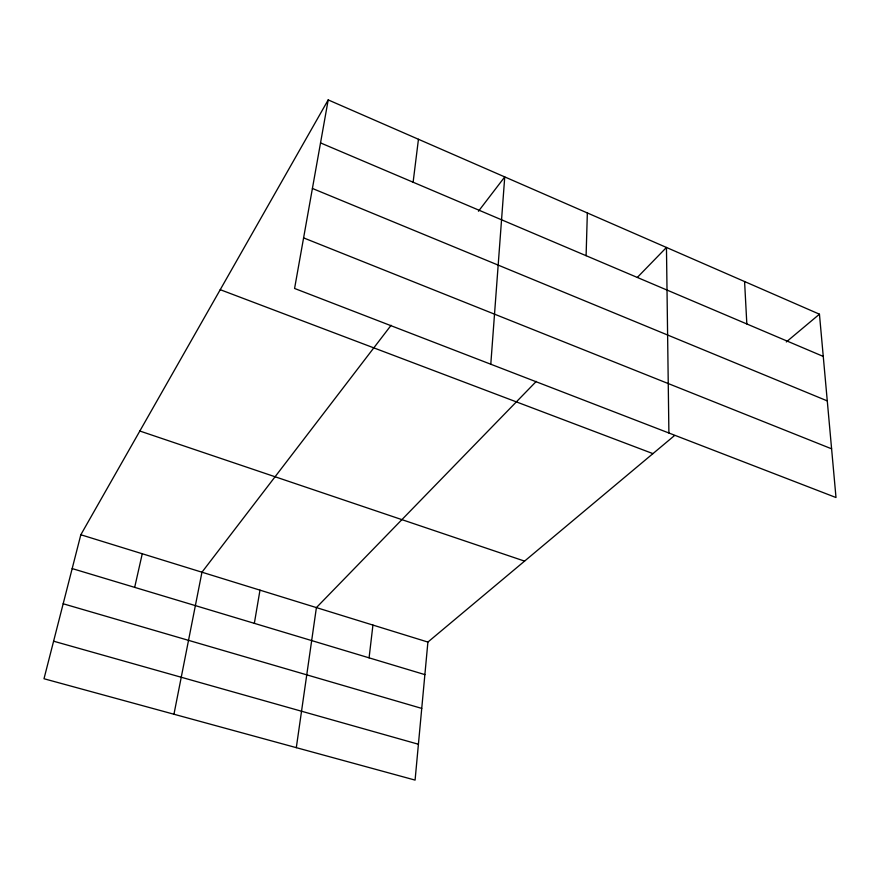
<?xml version="1.0" encoding="UTF-8"?>
<svg xmlns="http://www.w3.org/2000/svg" width="880" height="880" viewBox="0 0 880 880"><rect width="100%" height="100%" fill="white"/><g stroke="black" fill="none" stroke-linecap="round" stroke-linejoin="round"><path stroke-width="1.32" d="M586.102 255.695L587.345 212.938M490.787 364.221L504.746 176.913L478.456 211.244M674.531 435.545L427.9 642.07L415.085 780.098L44 678.744L80.828 534.754L328.196 99.902L819.445 314.193L836 497.53L294.58 288.464L328.196 99.902M369.083 657.844L372.933 625.075M413.116 182.226L418.451 139.271M296.307 747.659L316.404 607.596L536.294 381.381M254.342 623.348L259.985 590.15M173.954 714.241L201.96 572.209L391.105 325.281M134.673 587.367L142.263 553.751M637.395 277.354L666.457 247.456L668.899 433.004M786.313 341.946L819.445 314.193M53.603 641.201L418.418 744.249M63.173 603.768L421.74 708.4M72.182 568.579L424.886 674.619M80.828 534.754L427.9 642.07M139.832 431.024L524.579 561.121M220.242 289.685L652.938 453.629M303.6 237.886L831.6 448.822M312.411 188.463L827.277 400.895M320.529 142.901L823.262 356.422M744.579 281.534L746.834 323.961"/></g></svg>
